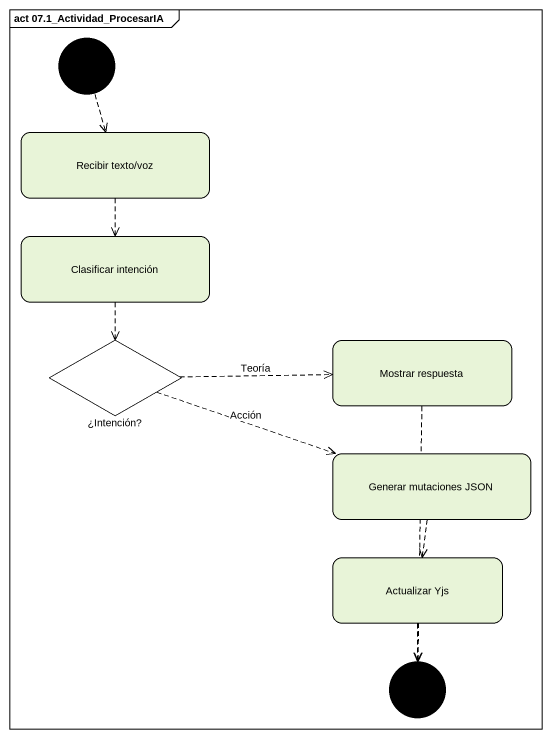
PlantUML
@startuml
mainframe act 07.1_Actividad_ProcesarIA
hide empty description
state junction1 <<choice>>
state "Recibir texto/voz" as Recibir_texto_voz
state "Clasificar intención" as Clasificar_intención
state "¿Intención?" as Intención <<choice>>
state "Mostrar respuesta" as Mostrar_respuesta
state "Generar mutaciones JSON" as Generar_mutaciones_JSON
state "Actualizar Yjs" as Actualizar_Yjs
state junction2 <<choice>>
junction1 -[dashed]-> Recibir_texto_voz
Recibir_texto_voz -[dashed]-> Clasificar_intención
Clasificar_intención -[dashed]-> Intención
Intención -right[dashed]-> Mostrar_respuesta : Teoría
Intención -right[dashed]-> Generar_mutaciones_JSON : Acción
Mostrar_respuesta -[dashed]-> junction2
Generar_mutaciones_JSON -[dashed]-> Actualizar_Yjs
Actualizar_Yjs -[dashed]-> junction2
@enduml
